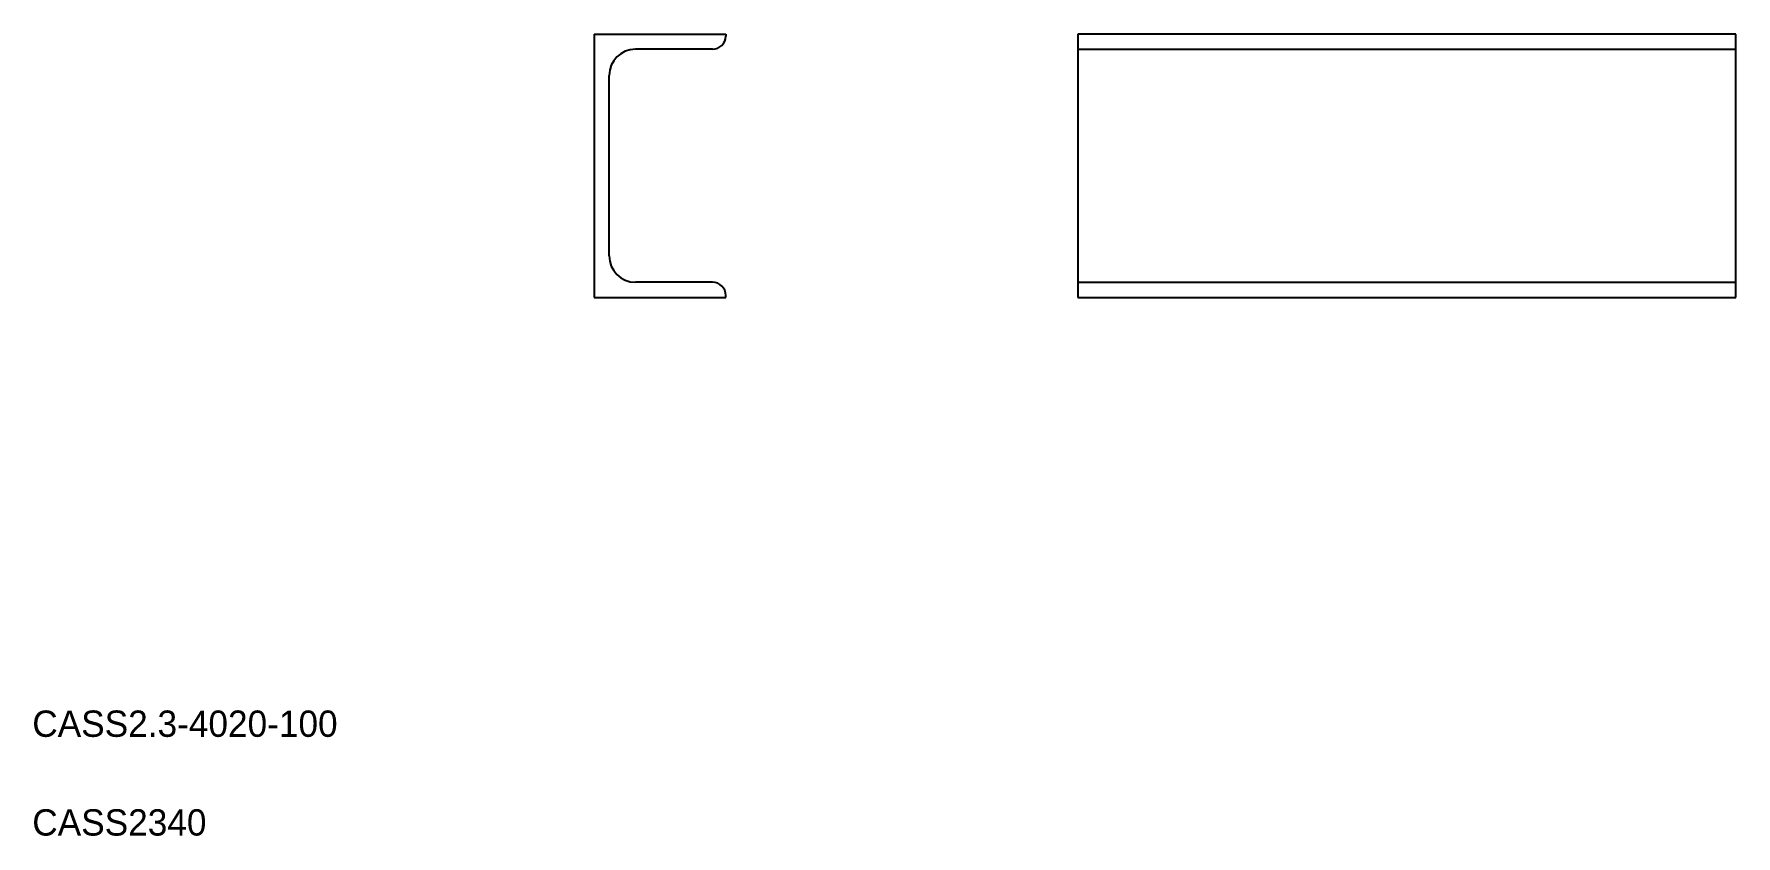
# Model space of a CAD drawing. Extents: x 23 to 282, y 19 to 141.
import ezdxf

# ---------------------------------------------------------------- set-up
doc = ezdxf.new("R2010")
doc.units = 0
doc.layers.get('0').update_dxf_attribs({"linetype": 'CONTINUOUS'})

msp = doc.modelspace()

# ---------------------------------------------------------------- linework, layer by layer
at = {"color": 7, "linetype": 'CONTINUOUS'}
for p, q in [((108.42, 140.98), (108.42, 100.98)), ((108.42, 140.98), (128.42, 140.98)), ((128.42, 140.98), (128.42, 140.68)), ((281.89, 140.98), (181.89, 140.98)), ((181.89, 140.98), (181.89, 100.98)), ((281.89, 100.98), (281.89, 140.98)), ((126.42, 138.68), (114.72, 138.68)), ((181.89, 138.68), (281.89, 138.68)), ((110.72, 107.28), (110.72, 134.68)), ((108.42, 100.98), (128.42, 100.98)), ((126.42, 103.28), (114.72, 103.28)), ((128.42, 100.98), (128.42, 101.28)), ((181.89, 103.28), (281.89, 103.28)), ((181.89, 100.98), (281.89, 100.98))]:
    msp.add_line(p, q, dxfattribs=at)
for centre, radius, start, end in [((126.42, 140.68), 2, 270, 0), ((114.72, 134.68), 4, 90, 180), ((114.72, 107.28), 4, 180, 270), ((126.42, 101.28), 2, 0, 90)]:
    msp.add_arc(centre, radius, start, end, dxfattribs=at)

# ---------------------------------------------------------------- texts
for s, p in [('CASS2.3-4020-100', (23.07, 34.22)), ('CASS2340', (23.07, 19.22))]:
    msp.add_text(s, height=4, dxfattribs=at).set_placement(p)

doc.saveas('drawing.dxf')
